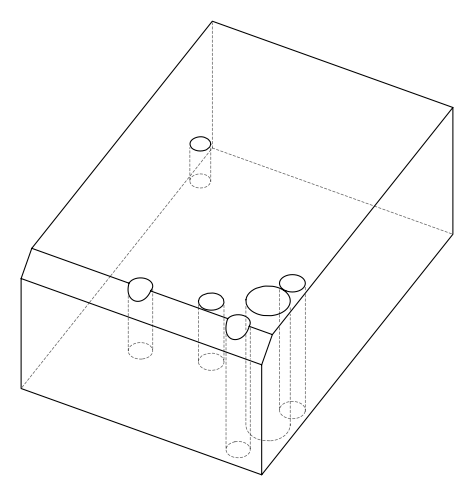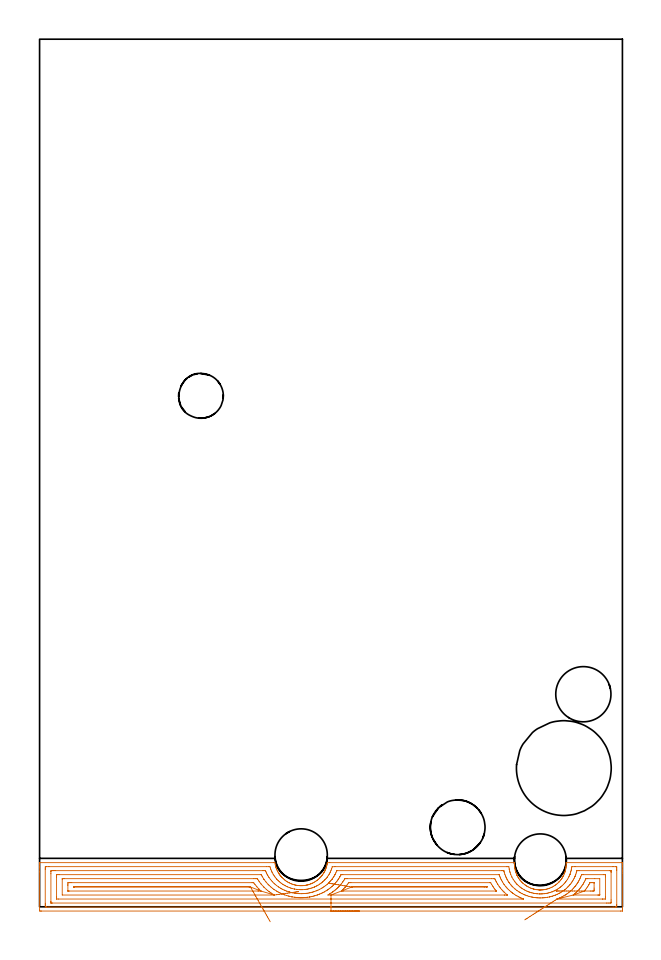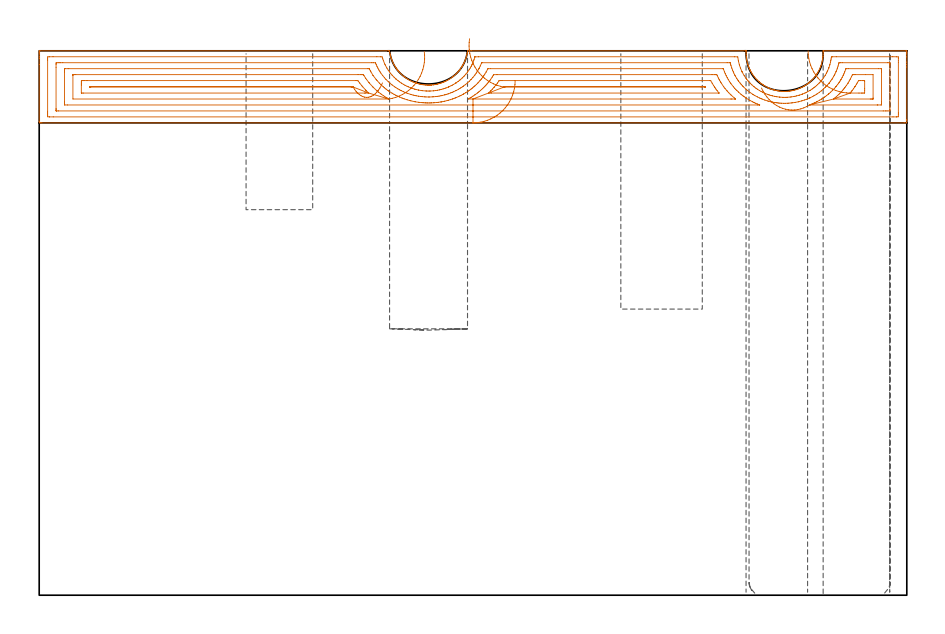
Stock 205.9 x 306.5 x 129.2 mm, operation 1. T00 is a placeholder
(PLAN: 14 operations, 12 tool changes, 24.2 min)
(1 AREA_MILL | FG_CHAMFER_SURFACE | UGT0205_001 | 11.15 min | 30119 mm3)
(2 MILL_THROUGH_HOLE_FROM_SOLID_MATERIAL | STEP1HOLE | NXT0201_007 | Circular | 8.38 min | 113502 mm3)
(3 MILL_BLIND_HOLE_FROM_SOLID_MATERIAL | STEP1POCKET | UGT0201_130 | Spiral | 0.82 min | 7349 mm3)
(4 MILL_BLIND_HOLE_FROM_SOLID_MATERIAL_1 | STEP1POCKET_2 | NXT0201_012 | Spiral | 0.82 min | 17945 mm3)
(5 BORE_BLIND_HOLE | STEP1POCKET | UGT0332_074 | 0.16 min | 4 mm3)
(6 INDEXABLE_INSERT_DRILL_BLIND_HOLE_FROM_SOLID | STEP1POCKET_1 | NXT0302_008 | 0.27 min | 17361 mm3)
(7 SPOT_DRILL | STEP1HOLE_1 | NXT0321_9005460120000 | 0.05 min | 104 mm3)
(8 SPOT_DRILL_1 | STEP1HOLE_2 | NXT0321_9005460120000 | 0.05 min | 179 mm3)
(9 DRILL_BLIND_HOLE_INTO_CENTER | STEP1HOLE_1 | NXT0301_128 | 0.08 min | 1641 mm3)
(10 GUN_DRILL_THROUGH_HOLE | STEP1HOLE_1 | UGT0307_008 | 0.63 min | 10631 mm3)
(11 DRILL_TO_ENLARGE_THROUGH_HOLE | STEP1HOLE_1 | UGT0301_252 | 0.55 min | 20993 mm3)
(12 DRILL_BLIND_HOLE_INTO_CENTER_1 | STEP1HOLE_2 | UGT0301_198 | 0.06 min | 399 mm3)
(13 GUN_DRILL_THROUGH_HOLE_1 | STEP1HOLE_2 | UGT0307_003 | 0.62 min | 4548 mm3)
(14 SPADE_DRILL_TO_ENLARGE_THROUGH_HOLE | STEP1HOLE_2 | UGT0306_010 | 0.55 min | 33427 mm3)
(TOOL UGT0205_001 | Chamfer Mill 20 x 3 x 45 deg. | D20 FL50 Z2)
(TOOL NXT0201_007 | ENDMILL 25mm [R216.25-25050GCK54P 1620] | D25 R3 FL54 Z5)
(TOOL UGT0201_130 | Carbide End Mill 12.0 | D12 FL15 Z4)
(TOOL NXT0201_012 | ENDMILL 16mm [2P460-1600-NA 1630] | D16 FL38 Z6)
(TOOL UGT0332_074 | 15.8 mm Rough Boring Bar | D15.8)
(TOOL NXT0302_008 | Index. Insert Drill 18.5mm [880-D1850L25-05] | D18.5 PA176 FL93 Z2)
(TOOL NXT0321_9005460120000 | NC Spot Drill, 142deg, 12mm, Carbide, Uncoated | D12 PA142 FL30 Z2)
(TOOL NXT0301_128 | Carbide Drill 12mm [861.1-1200-036A1-GP GC34] | D12 PA150 FL37.4 Z2)
(TOOL UGT0307_008 | Gun Drill 11 mm | D11 PA130 FL24 Z1)
(TOOL UGT0301_252 | Twist Drill 18.3 mm | D18.3 PA118 FL135 Z2)
(TOOL UGT0301_198 | Twist Drill 7.9 mm | D7.9 PA118 FL73 Z2)
(TOOL UGT0307_003 | Gun Drill 7 mm | D7 PA130 FL24 Z1)
(TOOL UGT0306_010 | Spade Drill 19.5mm | D19.5 PA132 FL10 Z2)
(OP 1 AREA_MILL)
G17 G21 G94 G90
T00 M6
G54
G17 G0 G90 X112.95 Y-1.5 S1061 M3
G43 Z139.2 H0
Z122.1
G94 G1 X112.912 Z121.228 F250.
X112.798 Z120.364
X112.609 Z119.512
X112.347 Z118.68
X112.013 Z117.874
X111.61 Z117.1
X111.142 Z116.364
X110.61 Z115.672
X110.021 Z115.029
X109.378 Z114.44
X108.686 Z113.908
X107.95 Z113.44
X107.176 Z113.037
X106.37 Z112.703
X105.538 Z112.441
X104.686 Z112.252
X103.822 Z112.138
X102.95 Z112.1
X0.623
X0.281 Y-1.497 Z112.102
X0.01 Y-1.492 Z112.106
X0. Y-1.217 Z112.38
Y12.382 Z125.976
Y13.809 Z127.406
Y14.159 Z127.754
Y14.859 Z128.459
Y15.165 Z128.765
X0.007 Y15.559 Z129.151
X0.01 Y15.597 Z129.188
X0.176 Y15.6 Z129.2
X82.842
X83.118 Y15.596 Z129.19
X83.226 Y15.048 Z128.646
X83.288 Y14.74 Z128.34
X83.354 Y14.474 Z128.073
X83.398 Y14.297 Z127.896
X83.467 Y14.069 Z127.667
X83.531 Y13.858 Z127.454
X83.581 Y13.715 Z127.309
X83.637 Y13.553 Z127.151
X83.642 Y13.539 Z127.137
X83.76 Y13.235 Z126.834
X83.876 Y12.972 Z126.571
X84.093 Y12.527 Z126.126
X84.171 Y12.382 Z125.982
X84.33 Y12.088 Z125.688
X84.484 Y11.832 Z125.431
X84.629 Y11.605 Z125.204
X84.645 Y11.581 Z125.179
X84.709 Y11.493 Z125.089
X84.8 Y11.366 Z124.966
X84.917 Y11.203 Z124.802
X84.927 Y11.19 Z124.789
X85.041 Y11.049 Z124.645
X85.201 Y10.844 Z124.444
X85.219 Y10.822 Z124.422
X85.408 Y10.605 Z124.202
X85.538 Y10.453 Z124.05
X85.666 Y10.32 Z123.917
X86.043 Y9.957 Z123.553
X86.431 Y9.607 Z123.204
X86.667 Y9.42 Z123.018
X86.908 Y9.242 Z122.842
X86.981 Y9.188 Z122.788
X87.324 Y8.954 Z122.553
X87.663 Y8.747 Z122.345
X88.007 Y8.552 Z122.148
X88.046 Y8.531 Z122.128
X88.217 Y8.443 Z122.04
X88.661 Y8.238 Z121.837
X88.745 Y8.204 Z121.803
X89.11 Y8.056 Z121.654
X89.555 Y7.903 Z121.5
X90.003 Y7.771 Z121.369
X90.213 Y7.717 Z121.316
X90.415 Y7.667 Z121.264
X90.654 Y7.618 Z121.217
X90.896 Y7.578 Z121.175
X91.099 Y7.551 Z121.148
X91.342 Y7.518 Z121.117
X91.779 Y7.481 Z121.075
X91.789 Y7.48 Z121.074
X92.176 Y7.464 Z121.056
X92.235 Y7.461 Z121.054
X92.352 Y7.463 Z121.053
X92.682 Z121.059
X92.72 Y7.465 Z121.062
X92.916 Y7.477 Z121.069
X93.071 Y7.484 Z121.08
X93.128 Y7.487 Z121.083
X93.566 Y7.533 Z121.125
X93.575 Y7.534 Z121.126
X93.981 Y7.592 Z121.19
X94.386 Y7.667 Z121.265
X94.46 Y7.684 Z121.281
X94.467 Y7.686 Z121.283
X94.812 Y7.775 Z121.374
X94.915 Y7.802 Z121.401
X95.21 Y7.891 Z121.491
X95.36 Y7.937 Z121.536
X95.801 Y8.1 Z121.695
X95.809 Y8.103 Z121.698
X95.948 Y8.161 Z121.758
X96.081 Y8.217 Z121.814
X96.247 Y8.288 Z121.884
X96.253 Y8.291 Z121.886
X96.538 Y8.427 Z122.027
X96.751 Y8.531 Z122.13
X96.79 Y8.551 Z122.149
X97.146 Y8.753 Z122.349
X97.597 Y9.04 Z122.635
X98.039 Y9.345 Z122.943
X98.154 Y9.435 Z123.034
X98.448 Y9.683 Z123.283
X98.549 Y9.768 Z123.367
X98.817 Y10.012 Z123.61
X98.932 Y10.115 Z123.714
X98.976 Y10.16 Z123.759
X99.132 Y10.319 Z123.918
X99.375 Y10.59 Z124.19
X99.486 Y10.714 Z124.313
X99.524 Y10.76 Z124.359
X99.672 Y10.937 Z124.536
X99.764 Y11.049 Z124.645
X99.825 Y11.12 Z124.719
X99.887 Y11.203 Z124.802
X100.187 Y11.641 Z125.24
X100.332 Y11.874 Z125.472
X100.372 Y11.938 Z125.534
X100.418 Y12.011 Z125.61
X100.466 Y12.087 Z125.686
X100.57 Y12.273 Z125.872
X100.631 Y12.382 Z125.978
X100.718 Y12.535 Z126.135
X100.761 Y12.626 Z126.226
X100.854 Y12.826 Z126.422
X100.923 Y12.973 Z126.569
X101.107 Y13.412 Z127.01
X101.163 Y13.564 Z127.164
X101.268 Y13.856 Z127.455
X101.36 Y14.159 Z127.758
X101.402 Y14.297 Z127.896
X101.513 Y14.74 Z128.34
X101.577 Y15.048 Z128.645
X101.611 Y15.208 Z128.808
X101.663 Y15.499 Z129.098
X101.681 Y15.594 Z129.192
X102.503 Y15.6 Z129.2
X167.742
X167.757 Y15.595 Z129.194
X167.764 Y15.592 Z129.191
X167.756 Y15.173 Z128.772
X167.764 Y14.741 Z128.339
X167.792 Y14.298 Z127.896
X167.807 Y14.159 Z127.756
X167.841 Y13.856 Z127.455
X167.881 Y13.606 Z127.206
X167.913 Y13.412 Z127.012
X168.007 Y12.971 Z126.571
X168.126 Y12.528 Z126.127
X168.189 Y12.331 Z125.931
X168.267 Y12.088 Z125.686
X168.416 Y11.693 Z125.289
X168.499 Y11.493 Z125.089
X168.579 Y11.3 Z124.899
X168.625 Y11.203 Z124.803
X168.636 Y11.182 Z124.782
X168.706 Y11.049 Z124.645
X168.749 Y10.965 Z124.563
X168.856 Y10.758 Z124.357
X168.989 Y10.523 Z124.123
X169.105 Y10.319 Z123.918
X169.283 Y10.038 Z123.638
X169.472 Y9.763 Z123.363
X169.687 Y9.482 Z123.082
X169.723 Y9.434 Z123.034
X170.036 Y9.062 Z122.661
X170.365 Y8.702 Z122.298
X170.516 Y8.552 Z122.148
X170.721 Y8.364 Z121.964
X170.866 Y8.235 Z121.831
X170.881 Y8.221 Z121.817
X171.258 Y7.904 Z121.502
X171.573 Y7.667 Z121.265
X171.608 Y7.642 Z121.24
X171.764 Y7.537 Z121.132
X171.858 Y7.472 Z121.069
X171.925 Y7.429 Z121.027
X172.15 Y7.286 Z120.883
X172.594 Y7.038 Z120.635
X173.043 Y6.806 Z120.404
X173.094 Y6.783 Z120.38
X173.105 Y6.779 Z120.376
X173.513 Y6.608 Z120.207
X173.917 Y6.458 Z120.055
X173.936 Y6.45 Z120.048
X174.381 Y6.311 Z119.909
X174.445 Y6.295 Z119.891
X174.535 Y6.272 Z119.867
X174.829 Y6.195 Z119.791
X174.892 Y6.183 Z119.777
X174.986 Y6.161 Z119.761
X175.031 Y6.152 Z119.752
X175.275 Y6.103 Z119.701
X175.395 Y6.085 Z119.682
X175.722 Y6.036 Z119.629
X176.168 Y5.989 Z119.583
X176.369 Y5.979 Z119.569
X176.499 Y5.97 Z119.563
X176.615 Y5.965 Z119.555
X176.679 Z119.552
X176.825 Y5.963 Z119.553
X176.846
X177.062 Y5.962 Z119.551
X177.14 Y5.966 Z119.553
X177.423 Y5.976 Z119.571
X177.508 Y5.98 Z119.574
X177.573 Y5.986 Z119.58
X177.955 Y6.02 Z119.617
X178.156 Y6.048 Z119.646
X178.401 Y6.083 Z119.68
X178.848 Y6.169 Z119.766
X179.009 Y6.209 Z119.804
X179.294 Y6.278 Z119.874
X179.651 Y6.384 Z119.982
X179.742 Y6.411 Z120.008
X180.187 Y6.568 Z120.167
X180.702 Y6.783 Z120.38
X180.86 Y6.86 Z120.459
X181.08 Y6.968 Z120.566
X181.53 Y7.219 Z120.817
X181.595 Y7.259 Z120.856
X181.973 Y7.491 Z121.089
X182.227 Y7.666 Z121.265
X182.488 Y7.865 Z121.463
X182.551 Y7.913 Z121.51
X182.582 Y7.939 Z121.536
X182.865 Y8.168 Z121.768
X182.935 Y8.233 Z121.833
X183.276 Y8.551 Z122.149
X183.382 Y8.661 Z122.257
X183.517 Y8.8 Z122.4
X183.543 Y8.827 Z122.427
X183.758 Y9.052 Z122.649
X184.075 Y9.435 Z123.033
X184.276 Y9.703 Z123.303
X184.372 Y9.833 Z123.433
X184.465 Y9.968 Z123.568
X184.595 Y10.16 Z123.756
X184.651 Y10.241 Z123.839
X184.699 Y10.319 Z123.918
X184.722 Y10.361 Z123.961
X184.743 Y10.398 Z123.998
X184.858 Y10.605 Z124.201
X184.944 Y10.758 Z124.356
X185.17 Y11.203 Z124.802
X185.363 Y11.643 Z125.242
X185.421 Y11.792 Z125.391
X185.478 Y11.938 Z125.533
X185.544 Y12.106 Z125.704
X185.616 Y12.34 Z125.939
X185.677 Y12.536 Z126.136
X185.793 Y12.971 Z126.571
X185.887 Y13.412 Z127.012
X185.909 Y13.545 Z127.145
X185.959 Y13.856 Z127.455
X185.993 Y14.159 Z127.757
X186.008 Y14.298 Z127.897
X186.035 Y14.74 Z128.34
X186.043 Y15.261 Z128.86
X186.038 Y15.538 Z129.137
X186.046 Y15.595 Z129.194
X186.063 Y15.6 Z129.2
X205.724
X205.89 Y15.597 Z129.188
X205.893 Y15.559 Z129.151
X205.9 Y15.165 Z128.765
Y14.859 Z128.459
Y14.159 Z127.754
Y12.921 Z126.518
Y12.382 Z125.976
Y11.763 Z125.358
Y-0.678 Z112.919
X205.898 Y-0.948 Z112.65
X205.892 Y-1.492 Z112.106
X205.827 Y-1.494 Z112.103
X205.277 Y-1.5 Z112.1
X102.95
Y-0.086 Z113.514
X3.331
X2.436 Y-0.085 Z113.515
X2.41 Y-0.084 Z113.516
X2.01 Y-0.059 Z113.541
X2.003 Y0.346 Z113.946
X2.001 Y0.829 Z114.429
X2. Y1.237 Z114.837
X2.001 Y13.271 Z126.871
X2.002 Y13.676 Z127.276
X2.01 Y14.159 Z127.759
X2.385 Y14.184 Z127.784
X2.41 Y14.185 Z127.785
X3.277 Y14.186 Z127.786
X80.134
X81.029 Y14.185 Z127.785
X81.055 Y14.183 Z127.783
X81.391 Y14.159 Z127.759
X81.545 Y13.672 Z127.272
X81.686 Y13.271 Z126.871
X81.948 Y12.597 Z126.197
X82.05 Y12.382 Z125.982
X82.144 Y12.187 Z125.787
X82.525 Y11.493 Z125.093
X82.842 Y10.984 Z124.584
X83.115 Y10.605 Z124.205
X83.388 Y10.254 Z123.854
X83.736 Y9.831 Z123.431
X83.842 Y9.716 Z123.316
X84.234 Y9.319 Z122.919
X84.629 Y8.94 Z122.54
X84.689 Y8.887 Z122.487
X84.758 Y8.827 Z122.427
X85.18 Y8.483 Z122.083
X85.523 Y8.23 Z121.83
X85.946 Y7.939 Z121.539
X86.417 Y7.649 Z121.249
X86.8 Y7.431 Z121.031
X87.31 Y7.18 Z120.78
X87.593 Y7.05 Z120.65
X88.204 Y6.802 Z120.402
X88.682 Y6.637 Z120.237
X89.098 Y6.508 Z120.108
X89.25 Y6.464 Z120.064
X89.371 Y6.433 Z120.033
X89.992 Y6.285 Z119.885
X90.048 Y6.273 Z119.873
X90.719 Y6.161 Z119.761
X90.885 Y6.14 Z119.74
X90.91 Y6.137 Z119.737
X91.779 Y6.066 Z119.666
X91.881 Y6.06 Z119.66
X92.285 Y6.05 Z119.65
X92.673 Y6.052 Z119.652
X92.78 Y6.055 Z119.655
X93.566 Y6.104 Z119.704
X93.619 Y6.109 Z119.709
X94.083 Y6.161 Z119.761
X94.492 Y6.224 Z119.824
X94.531 Y6.232 Z119.832
X94.982 Y6.323 Z119.923
X95.354 Y6.416 Z120.016
X95.852 Y6.554 Z120.154
X96.247 Y6.677 Z120.277
X96.522 Y6.777 Z120.377
X97.141 Y7.017 Z120.617
X97.164 Y7.027 Z120.627
X97.217 Y7.05 Z120.65
X97.767 Y7.317 Z120.917
X98.035 Y7.451 Z121.051
X98.347 Y7.628 Z121.228
X98.858 Y7.939 Z121.539
X98.912 Y7.972 Z121.572
X98.928 Y7.983 Z121.583
X99.425 Y8.334 Z121.934
X99.822 Y8.645 Z122.245
X99.922 Y8.728 Z122.328
X100.037 Y8.827 Z122.427
X100.391 Y9.15 Z122.75
X100.716 Y9.459 Z123.059
X100.841 Y9.591 Z123.191
X100.954 Y9.716 Z123.316
X101.257 Y10.067 Z123.667
X101.609 Y10.485 Z124.085
X101.661 Y10.553 Z124.153
X101.696 Y10.605 Z124.205
X102.017 Y11.088 Z124.688
X102.274 Y11.493 Z125.093
X102.36 Y11.636 Z125.236
X102.503 Y11.887 Z125.487
X102.669 Y12.217 Z125.817
X102.745 Y12.382 Z125.982
X102.941 Y12.835 Z126.435
X103.111 Y13.271 Z126.871
X103.186 Y13.48 Z127.08
X103.397 Y14.153 Z127.753
X103.399 Y14.157 Z127.757
X103.401 Y14.159 Z127.759
X104.265 Y14.185 Z127.785
X104.291
X165.035
X165.061
X165.791 Y14.159 Z127.759
X165.917 Y13.308 Z126.908
X165.924 Y13.271 Z126.871
X165.955 Y13.111 Z126.711
X166.14 Y12.382 Z125.982
X166.208 Y12.13 Z125.73
X166.431 Y11.493 Z125.093
X166.762 Y10.691 Z124.291
X166.806 Y10.605 Z124.205
X166.849 Y10.522 Z124.122
X167.306 Y9.716 Z123.316
X167.742 Y9.064 Z122.664
X167.925 Y8.827 Z122.427
X168.247 Y8.436 Z122.036
X168.636 Y7.989 Z121.589
X168.686 Y7.939 Z121.539
X169.12 Y7.528 Z121.128
X169.53 Y7.16 Z120.76
X169.569 Y7.127 Z120.727
X169.666 Y7.05 Z120.65
X170.095 Y6.723 Z120.323
X170.423 Y6.494 Z120.094
X170.95 Y6.161 Z119.761
X171.317 Y5.956 Z119.556
X171.76 Y5.721 Z119.321
X172.211 Y5.516 Z119.116
X172.816 Y5.273 Z118.873
X173.105 Y5.169 Z118.769
X173.262 Y5.116 Z118.716
X173.702 Y4.987 Z118.587
X173.998 Y4.91 Z118.51
X174.472 Y4.801 Z118.401
X174.892 Y4.721 Z118.321
X175.049 Y4.697 Z118.297
X175.67 Y4.615 Z118.215
X175.786 Y4.603 Z118.203
X176.508 Y4.554 Z118.154
X176.679 Y4.551 Z118.151
X177.046 Y4.549 Z118.149
X177.395 Y4.561 Z118.161
X177.573 Y4.57 Z118.17
X178.225 Y4.624 Z118.224
X178.467 Y4.656 Z118.256
X179.003 Y4.739 Z118.339
X179.36 Y4.808 Z118.408
X179.739 Y4.896 Z118.496
X180.254 Y5.035 Z118.635
X180.438 Y5.09 Z118.69
X180.993 Y5.273 Z118.873
X181.124 Y5.32 Z118.92
X181.148 Y5.329 Z118.929
X181.734 Y5.578 Z119.178
X182.041 Y5.726 Z119.326
X182.331 Y5.873 Z119.473
X182.855 Y6.161 Z119.761
X182.917 Y6.197 Z119.797
X182.935 Y6.209 Z119.809
X183.447 Y6.541 Z120.141
X183.829 Y6.813 Z120.413
X183.964 Y6.916 Z120.516
X184.132 Y7.05 Z120.65
X184.452 Y7.319 Z120.919
X184.722 Y7.569 Z121.169
X185.095 Y7.939 Z121.539
X185.35 Y8.203 Z121.803
X185.616 Y8.501 Z122.101
X185.763 Y8.681 Z122.281
X185.875 Y8.827 Z122.427
X186.144 Y9.192 Z122.792
X186.509 Y9.716 Z123.316
X186.823 Y10.293 Z123.893
X186.981 Y10.605 Z124.205
X187.116 Y10.89 Z124.49
X187.379 Y11.493 Z125.093
X187.386 Y11.51 Z125.11
X187.404 Y11.555 Z125.155
X187.605 Y12.182 Z125.782
X187.661 Y12.382 Z125.982
X187.788 Y12.888 Z126.488
X187.867 Y13.271 Z126.871
X187.93 Y13.636 Z127.236
X188.009 Y14.159 Z127.759
X188.273 Y14.183 Z127.783
X188.297 Y14.184 Z127.784
X189.164 Y14.186 Z127.786
X202.569
X203.464 Y14.185 Z127.785
X203.49 Y14.184 Z127.784
X203.89 Y14.159 Z127.759
X203.897 Y13.754 Z127.354
X203.899 Y13.271 Z126.871
X203.9 Y12.863 Z126.463
X203.899 Y0.829 Z114.429
X203.898 Y0.424 Z114.024
X203.89 Y-0.059 Z113.541
X203.515 Y-0.084 Z113.516
X203.49 Y-0.085 Z113.515
X202.623 Y-0.086 Z113.514
X102.95
Y1.328 Z114.928
X4.589 Y1.329 Z114.929
X4.197 Y1.331 Z114.931
X4.067 Y1.333 Z114.933
X4.024 Y1.335 Z114.935
X4.01 Y1.346 Z114.946
X4.007 Y1.391 Z114.991
X4.003 Y1.522 Z115.122
X4.001 Y1.718 Z115.318
X4. Y1.914 Z115.514
Y11.69 Z125.29
X4.002 Y12.382 Z125.982
X4.003 Y12.575 Z126.175
X4.011 Y12.765 Z126.365
X4.197 Y12.767 Z126.367
X4.7 Y12.77 Z126.37
X5.091 Y12.771 Z126.371
X5.593 Y12.772 Z126.372
X78.876 Y12.771 Z126.371
X79.267 Y12.769 Z126.369
X79.776 Y12.765 Z126.365
X79.792 Y12.756 Z126.356
X79.813 Y12.728 Z126.328
X79.961 Y12.382 Z125.982
X80.161 Y11.921 Z125.521
X80.383 Y11.493 Z125.093
X80.626 Y11.031 Z124.631
X80.89 Y10.605 Z124.205
X81.055 Y10.348 Z123.948
X81.524 Y9.716 Z123.316
X81.948 Y9.198 Z122.798
X82.28 Y8.827 Z122.427
X82.842 Y8.276 Z121.876
X83.209 Y7.939 Z121.539
X83.736 Y7.505 Z121.105
X84.369 Y7.05 Z120.65
X84.629 Y6.874 Z120.474
X85.112 Y6.571 Z120.171
X85.523 Y6.342 Z119.942
X85.876 Y6.161 Z119.761
X86.417 Y5.904 Z119.504
X86.873 Y5.708 Z119.308
X87.31 Y5.537 Z119.137
X88.087 Y5.273 Z118.873
X88.204 Y5.237 Z118.837
X88.256 Y5.222 Z118.822
X88.749 Y5.091 Z118.691
X89.098 Y5.007 Z118.607
X89.446 Y4.927 Z118.527
X89.992 Y4.835 Z118.435
X90.51 Y4.757 Z118.357
X90.885 Y4.72 Z118.32
X91.494 Y4.667 Z118.267
X91.779 Y4.65 Z118.25
X92.418 Y4.637 Z118.237
X92.673 Y4.639 Z118.239
X93.281 Y4.668 Z118.268
X93.566 Y4.687 Z118.287
X94.105 Y4.737 Z118.337
X94.46 Y4.779 Z118.379
X94.891 Y4.844 Z118.444
X95.354 Y4.93 Z118.53
X95.64 Y4.988 Z118.588
X96.247 Y5.141 Z118.741
X96.352 Y5.169 Z118.769
X96.718 Y5.273 Z118.873
X97.038 Y5.375 Z118.975
X97.141 Y5.41 Z119.01
X97.687 Y5.618 Z119.218
X98.035 Y5.757 Z119.357
X98.321 Y5.877 Z119.477
X98.928 Y6.157 Z119.757
X98.937 Y6.161 Z119.761
X99.508 Y6.474 Z120.074
X99.822 Y6.66 Z120.26
X100.063 Y6.811 Z120.411
X100.434 Y7.05 Z120.65
X100.601 Y7.164 Z120.764
X100.716 Y7.245 Z120.845
X101.11 Y7.546 Z121.146
X101.609 Y7.948 Z121.548
X102.066 Y8.373 Z121.973
X102.503 Y8.798 Z122.398
X102.517 Y8.813 Z122.413
X102.53 Y8.827 Z122.427
X102.93 Y9.291 Z122.891
X103.291 Y9.716 Z123.316
X103.339 Y9.774 Z123.374
X103.397 Y9.849 Z123.449
X103.703 Y10.3 Z123.9
X103.904 Y10.605 Z124.205
X104.052 Y10.841 Z124.441
X104.291 Y11.237 Z124.837
X104.381 Y11.403 Z125.003
X104.427 Y11.493 Z125.093
X104.671 Y12.003 Z125.603
X105.004 Y12.754 Z126.354
X105.018 Y12.765 Z126.365
X105.038 Y12.767 Z126.367
X105.086 Y12.77 Z126.37
X105.184 Y12.771 Z126.371
X163.274
X163.779 Y12.768 Z126.368
X163.982 Y12.765 Z126.365
X164. Y12.76 Z126.36
X164.017 Y12.702 Z126.302
X164.08 Y12.469 Z126.069
X164.168 Y12.113 Z125.713
X164.374 Y11.493 Z125.093
X164.556 Y10.991 Z124.591
X164.718 Y10.605 Z124.205
X164.823 Y10.36 Z123.96
X165.061 Y9.873 Z123.473
X165.147 Y9.716 Z123.316
X165.253 Y9.525 Z123.125
X165.548 Y9.037 Z122.637
X165.683 Y8.827 Z122.427
X165.791 Y8.664 Z122.264
X165.955 Y8.428 Z122.028
X166.342 Y7.939 Z121.539
X166.572 Y7.663 Z121.263
X166.849 Y7.343 Z120.943
X166.991 Y7.192 Z120.792
X167.133 Y7.05 Z120.65
X167.742 Y6.479 Z120.079
X167.913 Y6.331 Z119.931
X168.115 Y6.161 Z119.761
X168.636 Y5.755 Z119.355
X169.35 Y5.273 Z118.873
X169.53 Y5.159 Z118.759
X169.82 Y4.984 Z118.584
X170.423 Y4.665 Z118.265
X171.005 Y4.384 Z117.984
X171.317 Y4.248 Z117.848
X171.552 Y4.151 Z117.751
X172.211 Y3.906 Z117.506
X172.914 Y3.685 Z117.285
X173.105 Y3.634 Z117.234
X173.658 Y3.495 Z117.095
X173.998 Y3.422 Z117.022
X174.09 Y3.404 Z117.004
X174.535 Y3.328 Z116.928
X174.892 Y3.277 Z116.877
X175.146 Y3.243 Z116.843
X175.49 Y3.205 Z116.805
X175.786 Y3.182 Z116.782
X176.123 Y3.16 Z116.76
X176.679 Y3.137 Z116.737
X177.042 Y3.135 Z116.735
X177.573 Y3.153 Z116.753
X177.897 Y3.173 Z116.773
X178.467 Y3.221 Z116.821
X178.714 Y3.25 Z116.85
X179.36 Y3.345 Z116.945
X179.489 Y3.367 Z116.967
X180.148 Y3.495 Z117.095
X180.234 Y3.515 Z117.115
X180.254 Y3.52 Z117.12
X180.936 Y3.705 Z117.305
X181.148 Y3.767 Z117.367
X181.614 Y3.921 Z117.521
X182.041 Y4.069 Z117.669
X182.267 Y4.159 Z117.759
X182.819 Y4.384 Z117.984
X182.899 Y4.42 Z118.02
X182.935 Y4.438 Z118.038
X183.491 Y4.72 Z118.32
X183.829 Y4.906 Z118.506
X184.063 Y5.04 Z118.64
X184.451 Y5.273 Z118.873
X184.617 Y5.377 Z118.977
X184.722 Y5.447 Z119.047
X185.142 Y5.744 Z119.344
X185.616 Y6.096 Z119.696
X185.652 Y6.125 Z119.725
X185.695 Y6.161 Z119.761
X186.128 Y6.541 Z120.141
X186.51 Y6.9 Z120.5
X186.659 Y7.05 Z120.65
X187.023 Y7.428 Z121.028
X187.404 Y7.857 Z121.457
X187.441 Y7.902 Z121.502
X187.469 Y7.939 Z121.539
X187.823 Y8.411 Z122.011
X188.121 Y8.827 Z122.427
X188.193 Y8.931 Z122.531
X188.297 Y9.088 Z122.688
X188.527 Y9.488 Z123.088
X188.651 Y9.716 Z123.316
X188.835 Y10.07 Z123.67
X189.089 Y10.605 Z124.205
X189.121 Y10.674 Z124.274
X189.191 Y10.84 Z124.44
X189.371 Y11.315 Z124.915
X189.431 Y11.493 Z125.093
X189.589 Y11.987 Z125.587
X189.697 Y12.382 Z125.982
X189.78 Y12.685 Z126.285
X189.802 Y12.761 Z126.361
X189.889 Y12.765 Z126.365
X190.085 Y12.768 Z126.368
X190.587 Y12.771 Z126.371
X201.311
X201.703 Y12.769 Z126.369
X201.833 Y12.767 Z126.367
X201.876 Y12.765 Z126.365
X201.89 Y12.754 Z126.354
X201.893 Y12.709 Z126.309
X201.897 Y12.578 Z126.178
X201.899 Y12.382 Z125.982
X201.9 Y12.186 Z125.786
Y2.41 Z116.01
X201.898 Y1.718 Z115.318
X201.897 Y1.525 Z115.125
X201.889 Y1.336 Z114.936
X201.703 Y1.333 Z114.933
X201.2 Y1.33 Z114.93
X200.809 Y1.329 Z114.929
X200.307 Y1.328 Z114.928
X102.95
Y2.743 Z116.343
X6.741
X6.089 Y2.748 Z116.348
X6.019 Y2.749 Z116.349
X6.01 Y2.84 Z116.44
X6.006 Y3.054 Z116.654
X6. Y3.48 Z117.08
Y10.59 Z124.19
X6.006 Y11.041 Z124.641
X6.01 Y11.259 Z124.859
X6.022 Y11.351 Z124.951
X6.126 Y11.353 Z124.953
X6.879 Y11.357 Z124.957
X7.015
X77.995
X78.184 Y11.355 Z124.955
X78.278 Y11.353 Z124.953
X78.298 Y11.351 Z124.951
X78.319 Y11.335 Z124.935
X78.374 Y11.246 Z124.846
X78.599 Y10.829 Z124.429
X78.724 Y10.605 Z124.205
X79.234 Y9.749 Z123.349
X79.256 Y9.716 Z123.316
X79.267 Y9.7 Z123.3
X79.941 Y8.827 Z122.427
X80.161 Y8.558 Z122.158
X80.721 Y7.939 Z121.539
X81.055 Y7.611 Z121.211
X81.653 Y7.05 Z120.65
X81.948 Y6.803 Z120.403
X82.307 Y6.515 Z120.115
X82.787 Y6.161 Z119.761
X82.842 Y6.122 Z119.722
X82.98 Y6.024 Z119.624
X83.736 Y5.55 Z119.15
X84.213 Y5.273 Z118.873
X84.629 Y5.054 Z118.654
X85.068 Y4.837 Z118.437
X85.523 Y4.634 Z118.234
X86.12 Y4.384 Z117.984
X86.417 Y4.271 Z117.871
X86.596 Y4.206 Z117.806
X87.31 Y3.976 Z117.576
X87.889 Y3.809 Z117.409
X88.204 Y3.728 Z117.328
X89.061 Y3.532 Z117.132
X89.098 Y3.525 Z117.125
X89.272 Y3.495 Z117.095
X89.992 Y3.384 Z116.984
X90.122 Y3.366 Z116.966
X90.272 Y3.35 Z116.95
X90.885 Y3.292 Z116.892
X91.109 Y3.273 Z116.873
X91.568 Y3.244 Z116.844
X91.779 Y3.234 Z116.834
X92.051 Y3.225 Z116.825
X92.259 Y3.224 Z116.824
X92.673
X92.938 Y3.231 Z116.831
X93.14 Y3.24 Z116.84
X93.566 Y3.265 Z116.865
X93.783 Y3.28 Z116.88
X94.316 Y3.326 Z116.926
X94.46 Y3.34 Z116.94
X94.6 Y3.356 Z116.956
X94.741 Y3.375 Z116.975
X95.354 Y3.462 Z117.062
X95.382 Y3.467 Z117.067
X95.54 Y3.495 Z117.095
X96.129 Y3.613 Z117.213
X96.247 Y3.64 Z117.24
X96.842 Y3.793 Z117.393
X97.141 Y3.874 Z117.474
X97.538 Y3.989 Z117.589
X98.035 Y4.147 Z117.747
X98.21 Y4.21 Z117.81
X98.68 Y4.384 Z117.984
X98.857 Y4.455 Z118.055
X98.928 Y4.484 Z118.084
X99.48 Y4.724 Z118.324
X99.822 Y4.884 Z118.484
X100.085 Y5.012 Z118.612
X100.592 Y5.273 Z118.873
X100.672 Y5.316 Z118.916
X100.716 Y5.341 Z118.941
X101.227 Y5.653 Z119.253
X101.609 Y5.893 Z119.493
X101.772 Y6. Z119.6
X102.008 Y6.161 Z119.761
X102.294 Y6.369 Z119.969
X102.503 Y6.526 Z120.126
X102.795 Y6.76 Z120.36
X103.146 Y7.05 Z120.65
X103.28 Y7.166 Z120.766
X103.397 Y7.271 Z120.871
X103.74 Y7.598 Z121.198
X104.088 Y7.939 Z121.539
X104.188 Y8.041 Z121.641
X104.291 Y8.152 Z121.752
X104.605 Y8.515 Z122.115
X104.87 Y8.827 Z122.427
X105.011 Y8.999 Z122.599
X105.184 Y9.219 Z122.819
X105.389 Y9.512 Z123.112
X105.526 Y9.716 Z123.316
X105.742 Y10.05 Z123.65
X106.078 Y10.59 Z124.19
X106.083 Y10.599 Z124.199
X106.396 Y11.177 Z124.777
X106.46 Y11.292 Z124.892
X106.505 Y11.35 Z124.95
X107.109 Y11.357 Z124.957
X162.191
X162.286 Y11.355 Z124.955
X162.332 Y11.353 Z124.953
X162.348 Y11.351 Z124.951
X162.38 Y11.281 Z124.881
X162.632 Y10.605 Z124.205
X162.803 Y10.184 Z123.784
X163.025 Y9.716 Z123.316
X163.274 Y9.227 Z122.827
X163.507 Y8.827 Z122.427
X163.85 Y8.255 Z121.855
X164.065 Y7.939 Z121.539
X164.168 Y7.792 Z121.392
X164.761 Y7.05 Z120.65
X165.061 Y6.7 Z120.3
X165.321 Y6.415 Z120.015
X165.576 Y6.161 Z119.761
X165.955 Y5.809 Z119.409
X166.559 Y5.273 Z118.873
X166.849 Y5.039 Z118.639
X167.053 Y4.884 Z118.484
X167.28 Y4.715 Z118.315
X167.709 Y4.418 Z118.018
X167.742 Y4.395 Z117.995
X167.759 Y4.384 Z117.984
X168.298 Y4.047 Z117.647
X168.636 Y3.85 Z117.45
X169.295 Y3.495 Z117.095
X169.53 Y3.377 Z116.977
X169.762 Y3.265 Z116.865
X170.03 Y3.148 Z116.748
X170.423 Y2.979 Z116.579
X170.983 Y2.752 Z116.352
X170.987 Y2.749 Z116.349
X170.979 Y2.747 Z116.347
X170.918 Y2.744 Z116.344
X170.834 Y2.743 Z116.343
X170.423
X102.95
Y4.157 Z117.757
X101.836 Y4.158 Z117.758
X102.216 Y4.384 Z117.984
X102.395 Y4.492 Z118.092
X102.503 Y4.559 Z118.159
X102.938 Y4.84 Z118.44
X103.397 Y5.141 Z118.741
X103.475 Y5.195 Z118.795
X103.581 Y5.273 Z118.873
X103.983 Y5.578 Z119.178
X104.291 Y5.818 Z119.418
X104.479 Y5.974 Z119.574
X104.701 Y6.161 Z119.761
X104.956 Y6.389 Z119.989
X105.184 Y6.597 Z120.197
X105.415 Y6.82 Z120.42
X105.647 Y7.05 Z120.65
X105.858 Y7.269 Z120.869
X106.078 Y7.506 Z121.106
X106.28 Y7.738 Z121.338
X106.45 Y7.939 Z121.539
X106.684 Y8.224 Z121.824
X106.972 Y8.583 Z122.183
X107.074 Y8.726 Z122.326
X107.143 Y8.827 Z122.427
X107.497 Y9.35 Z122.95
X107.725 Y9.716 Z123.316
X107.779 Y9.802 Z123.402
X107.865 Y9.936 Z123.536
X108.532 Y9.942 Z123.542
X108.759
X159.699 Y9.943 Z123.543
X160.367 Y9.94 Z123.54
X160.593 Y9.937 Z123.537
X160.809 Y9.931 Z123.531
X160.912 Y9.716 Z123.316
X161.199 Y9.113 Z122.713
X161.351 Y8.827 Z122.427
X161.487 Y8.575 Z122.175
X161.725 Y8.175 Z121.775
X161.873 Y7.939 Z121.539
X162.38 Y7.154 Z120.754
X162.459 Y7.05 Z120.65
X162.74 Y6.692 Z120.292
X163.18 Y6.161 Z119.761
X163.274 Y6.051 Z119.651
X163.648 Y5.64 Z119.24
X164.017 Y5.273 Z118.873
X164.168 Y5.129 Z118.729
X164.995 Y4.384 Z117.984
X165.061 Y4.326 Z117.926
X165.237 Y4.176 Z117.776
X165.184 Y4.163 Z117.763
X165.162 Y4.161 Z117.761
X165.061 Y4.159 Z117.759
X164.396 Y4.157 Z117.757
X164.168
X102.95
X106.634 Y5.578 Z119.178
X106.641 Y5.601 Z119.201
X107.092 Y6.042 Z119.642
X107.21 Y6.161 Z119.761
X107.531 Y6.494 Z120.094
X107.865 Y6.859 Z120.459
X107.955 Y6.961 Z120.561
X108.031 Y7.05 Z120.65
X108.358 Y7.449 Z121.049
X108.757 Y7.94 Z121.54
X109.124 Y8.465 Z122.065
X109.156 Y8.507 Z122.107
X109.175 Y8.522 Z122.122
X109.208 Y8.524 Z122.124
X109.356 Y8.527 Z122.127
X109.653 Y8.529 Z122.129
X109.953
X159.102 Y8.528 Z122.128
X159.251 Y8.527 Z122.127
X159.324 Y8.524 Z122.124
X159.356 Y8.522 Z122.122
X159.374 Y8.504 Z122.104
X159.699 Y7.926 Z121.526
X160.036 Y7.379 Z120.979
X160.244 Y7.05 Z120.65
X160.381 Y6.839 Z120.439
X160.593 Y6.525 Z120.125
X160.873 Y6.161 Z119.761
X161.284 Y5.641 Z119.241
X161.327 Y5.581 Z119.181
X161.328 Y5.576 Z119.176
X161.322 Y5.575 Z119.175
X161.271 Y5.572 Z119.172
X161.186 Y5.571 Z119.171
X107.302
X106.972 Y5.573 Z119.173
X106.667 Y5.576 Z119.176
X106.634 Y5.578 Z119.178
X110.314 Y6.999 Z120.599
X110.325 Y7.016 Z120.616
X110.351 Y7.05 Z120.65
X110.386 Y7.087 Z120.687
X110.42 Y7.108 Z120.708
X110.484 Y7.112 Z120.712
X110.546 Y7.113 Z120.713
X111.375 Y7.115 Z120.715
X157.848 Y7.114 Z120.714
X157.912 Y7.112 Z120.712
X157.976 Y7.108 Z120.708
X158.008 Y7.105 Z120.705
X158.022 Y7.086 Z120.686
X158.046 Y7.05 Z120.65
X158.066 Y7.008 Z120.608
X158.072 Y6.992 Z120.592
X158.041 Y6.99 Z120.59
X157.976 Y6.987 Z120.587
X157.912 Y6.986 Z120.586
X157.083 Y6.985 Z120.585
X110.546 Y6.986 Z120.586
X110.481 Y6.987 Z120.587
X110.353 Y6.992 Z120.592
X110.314 Y6.999 Z120.599
X109.471 Y7.136 Z120.775
X108.646 Y7.271 Z121.025
X107.846 Y7.401 Z121.347
X107.076 Y7.527 Z121.738
X106.343 Y7.647 Z122.196
X105.652 Y7.759 Z122.716
X105.009 Y7.864 Z123.296
X104.418 Y7.961 Z123.93
X103.884 Y8.048 Z124.615
X103.41 Y8.125 Z125.343
X103.002 Y8.192 Z126.111
X102.66 Y8.248 Z126.912
X102.389 Y8.292 Z127.74
X102.19 Y8.324 Z128.589
X102.065 Y8.345 Z129.452
X102.015 Y8.353 Z130.323
X102.04 Y8.349 Z131.195
X102.139 Y8.333 Z132.061
G0 X91.38 Y5.349 Z129.046
G1 X91.461 Y5.361 Z128.177
X91.468 Y5.362 Z127.305
X91.399 Y5.352 Z126.435
X91.255 Y5.332 Z125.575
X91.038 Y5.301 Z124.731
X90.749 Y5.261 Z123.909
X90.39 Y5.21 Z123.115
X89.963 Y5.15 Z122.357
X89.473 Y5.081 Z121.638
X88.923 Y5.004 Z120.966
X88.317 Y4.918 Z120.344
X87.659 Y4.826 Z119.778
X86.955 Y4.727 Z119.273
X86.21 Y4.622 Z118.831
X85.43 Y4.512 Z118.456
X84.621 Y4.398 Z118.152
X83.788 Y4.281 Z117.919
X82.938 Y4.162 Z117.762
X82.889 Y4.157 Z117.757
X8.001
Y9.716 Z123.316
X8.004 Y9.881 Z123.481
X8.007 Y9.922 Z123.522
X8.01 Y9.936 Z123.536
X8.057 Y9.938 Z123.538
X8.209 Y9.941 Z123.541
X8.438 Y9.943 Z123.543
X8.666
X75.693
X76.359 Y9.942 Z123.542
X76.586 Y9.94 Z123.54
X76.814 Y9.936 Z123.536
X76.939 Y9.924 Z123.524
X76.989 Y9.849 Z123.449
X77.075 Y9.716 Z123.316
X77.48 Y9.079 Z122.679
X77.665 Y8.827 Z122.427
X78.225 Y8.086 Z121.686
X78.347 Y7.939 Z121.539
X78.374 Y7.907 Z121.507
X79.161 Y7.05 Z120.65
X79.267 Y6.94 Z120.54
X80.093 Y6.161 Z119.761
X80.161 Y6.1 Z119.7
X80.531 Y5.793 Z119.393
X81.055 Y5.395 Z118.995
X81.223 Y5.273 Z118.873
X81.651 Y4.976 Z118.576
X81.948 Y4.784 Z118.384
X82.585 Y4.384 Z117.984
X82.842 Y4.227 Z117.827
X82.917 Y4.177 Z117.777
X82.938 Y4.162 Z117.762
X78.192 Y5.577 Z119.177
X78.158 Y5.575 Z119.175
X78.072 Y5.573 Z119.173
X77.48 Y5.571 Z119.171
X77.18
X10.453
X10.152 Y5.572 Z119.172
X10.063 Y5.575 Z119.175
X10.02 Y5.578 Z119.178
X10.009 Y5.581 Z119.181
X10.007 Y5.592 Z119.192
X10.001 Y5.722 Z119.322
X10. Y7.501 Z121.101
X10.002 Y7.939 Z121.539
X10.008 Y8.382 Z121.982
X10.018 Y8.522 Z122.122
X10.157 Y8.524 Z122.124
X10.453 Y8.527 Z122.127
X10.754 Y8.529 Z122.129
X11.347
X75.099
X75.396 Y8.527 Z122.127
X75.544 Y8.524 Z122.124
X75.612 Y8.522 Z122.122
X75.693 Y8.426 Z122.026
X76.07 Y7.939 Z121.539
X76.586 Y7.277 Z120.877
X76.783 Y7.05 Z120.65
X77.48 Y6.274 Z119.874
X77.536 Y6.217 Z119.817
X77.591 Y6.161 Z119.761
X78.192 Y5.577 Z119.177
X74.503 Y6.999 Z120.599
X74.425 Y6.992 Z120.592
X74.165 Y6.987 Z120.587
X74.035 Y6.986 Z120.586
X12.241 Y6.985 Z120.585
X12.176 Y6.986 Z120.586
X12.046 Y6.99 Z120.59
X12.014 Y6.992 Z120.592
X12.009 Y6.998 Z120.598
X12.005 Y7.016 Z120.616
Y7.05 Z120.65
X12.01 Y7.103 Z120.703
X12.111 Y7.11 Z120.71
X12.177 Y7.113 Z120.713
X12.241 Y7.114 Z120.714
X13.069 Y7.115 Z120.715
X73.97
X74.1 Y7.113 Z120.713
X74.36 Y7.109 Z120.709
X74.419 Y7.106 Z120.706
X74.427 Y7.101 Z120.701
X74.443 Y7.085 Z120.685
X74.47 Y7.05 Z120.65
X74.496 Y7.012 Z120.612
X74.503 Y6.999 Z120.599
X74.841 Y6.405 Z120.056
X75.2 Y5.773 Z119.574
X75.579 Y5.106 Z119.158
X75.974 Y4.411 Z118.81
X76.383 Y3.692 Z118.533
X76.802 Y2.954 Z118.329
X77.228 Y2.204 Z118.2
X77.658 Y1.447 Z118.147
X78.089 Y0.688 Z118.17
X78.517 Y-0.065 Z118.268
X78.939 Y-0.808 Z118.442
X79.353 Y-1.536 Z118.69
X79.753 Y-2.242 Z119.01
X80.139 Y-2.92 Z119.399
X80.507 Y-3.567 Z119.854
X80.853 Y-4.177 Z120.373
X81.176 Y-4.745 Z120.951
X81.473 Y-5.267 Z121.584
G0 Z139.2
X171.402 Y-4.602
Z120.373
G1 X171.779 Y-4.358 Z119.625
X172.21 Y-4.081 Z118.918
X172.69 Y-3.771 Z118.26
X173.217 Y-3.431 Z117.653
X173.787 Y-3.064 Z117.104
X174.394 Y-2.672 Z116.615
X175.035 Y-2.258 Z116.192
X175.705 Y-1.827 Z115.836
X176.398 Y-1.38 Z115.552
X177.109 Y-0.921 Z115.34
X177.833 Y-0.454 Z115.203
X178.564 Y0.018 Z115.142
X179.297 Y0.49 Z115.156
X180.026 Y0.961 Z115.247
X180.746 Y1.425 Z115.413
X181.451 Y1.88 Z115.652
X182.136 Y2.321 Z115.964
X182.795 Y2.746 Z116.346
X183.433 Y3. Z116.6
X183.623 Y3.079 Z116.679
X183.829 Y3.168 Z116.768
X184.053 Y3.272 Z116.872
X184.518 Y3.495 Z117.095
X184.653 Y3.564 Z117.164
X184.722 Y3.601 Z117.201
X185.223 Y3.886 Z117.486
X185.616 Y4.117 Z117.717
X185.782 Y4.219 Z117.819
X186.041 Y4.384 Z117.984
X186.319 Y4.574 Z118.174
X186.51 Y4.708 Z118.308
X186.832 Y4.952 Z118.552
X187.248 Y5.273 Z118.873
X187.333 Y5.343 Z118.943
X187.404 Y5.403 Z119.003
X187.803 Y5.764 Z119.364
X188.224 Y6.161 Z119.761
X188.297 Y6.233 Z119.833
X188.696 Y6.653 Z120.253
X189.049 Y7.05 Z120.65
X189.114 Y7.126 Z120.726
X189.191 Y7.219 Z120.819
X189.501 Y7.63 Z121.23
X189.728 Y7.939 Z121.539
X189.875 Y8.147 Z121.747
X190.085 Y8.453 Z122.053
X190.226 Y8.687 Z122.287
X190.307 Y8.827 Z122.427
X190.544 Y9.259 Z122.859
X190.779 Y9.716 Z123.316
X190.845 Y9.849 Z123.449
X190.978 Y10.135 Z123.735
X191.117 Y10.467 Z124.067
X191.171 Y10.605 Z124.205
X191.436 Y11.306 Z124.906
X191.454 Y11.35 Z124.95
X192.009 Y11.357 Z124.957
X199.159
X199.811 Y11.352 Z124.952
X199.881 Y11.351 Z124.951
X199.89 Y11.26 Z124.86
X199.894 Y11.047 Z124.647
X199.9 Y10.62 Z124.22
Y3.51 Z117.11
X199.894 Y3.059 Z116.659
X199.89 Y2.841 Z116.441
X199.878 Y2.749 Z116.349
X199.774 Y2.747 Z116.347
X199.021 Y2.743 Z116.343
X198.885
X182.935
X182.797 Y2.744 Z116.344
X182.795 Y2.746 Z116.346
X188.525 Y4.157 Z117.757
X188.801 Y4.384 Z117.984
X189.011 Y4.563 Z118.163
X189.191 Y4.72 Z118.32
X189.478 Y4.987 Z118.587
X189.781 Y5.273 Z118.873
X189.934 Y5.423 Z119.023
X190.085 Y5.575 Z119.175
X190.369 Y5.878 Z119.478
X190.621 Y6.161 Z119.761
X190.786 Y6.353 Z119.953
X190.978 Y6.584 Z120.184
X191.181 Y6.848 Z120.448
X191.331 Y7.05 Z120.65
X191.556 Y7.364 Z120.964
X191.872 Y7.813 Z121.413
X191.921 Y7.89 Z121.49
X191.95 Y7.939 Z121.539
X192.246 Y8.456 Z122.056
X192.451 Y8.827 Z122.427
X192.559 Y9.033 Z122.633
X192.766 Y9.449 Z123.049
X192.969 Y9.887 Z123.487
X192.989 Y9.924 Z123.524
X193. Y9.936 Z123.536
X193.051 Y9.938 Z123.538
X193.202 Y9.941 Z123.541
X193.431 Y9.943 Z123.543
X193.659
X196.112
X197.899
Y4.384 Z117.984
X197.896 Y4.219 Z117.819
X197.893 Y4.178 Z117.778
X197.89 Y4.164 Z117.764
X197.843 Y4.162 Z117.762
X197.691 Y4.159 Z117.759
X197.462 Y4.157 Z117.757
X197.234
X188.526
X192.464 Y5.573 Z119.173
X192.655 Y5.807 Z119.407
X192.766 Y5.944 Z119.544
X192.86 Y6.067 Z119.667
X192.93 Y6.161 Z119.761
X193.236 Y6.582 Z120.182
X193.571 Y7.05 Z120.65
X193.607 Y7.102 Z120.702
X193.659 Y7.18 Z120.78
X193.945 Y7.655 Z121.255
X194.11 Y7.939 Z121.539
X194.423 Y8.488 Z122.088
X194.448 Y8.522 Z122.122
X194.48 Y8.524 Z122.124
X194.553 Y8.526 Z122.126
X194.854 Y8.528 Z122.128
X195.447 Y8.529 Z122.129
X195.748 Y8.528 Z122.128
X195.837 Y8.525 Z122.125
X195.88 Y8.522 Z122.122
X195.891 Y8.519 Z122.119
X195.893 Y8.508 Z122.108
X195.899 Y8.378 Z121.978
X195.9 Y6.6 Z120.2
X195.898 Y6.161 Z119.761
X195.892 Y5.718 Z119.318
X195.882 Y5.578 Z119.178
X195.743 Y5.576 Z119.176
X195.447 Y5.573 Z119.173
X195.146 Y5.571 Z119.171
X194.553
X192.465 Y5.572 Z119.172
X191.593 Y5.573 Z119.211
X190.729 Y5.575 Z119.326
X189.877 Y5.576 Z119.517
X189.046 Y5.577 Z119.78
X188.24 Y5.579 Z120.116
X187.467 Y5.58 Z120.52
X186.732 Y5.581 Z120.99
X186.041 Y5.582 Z121.522
X185.399 Y5.583 Z122.112
X184.81 Y5.584 Z122.756
X184.28 Y5.585 Z123.449
X183.813 Y5.586 Z124.186
X183.411 Y5.587 Z124.96
X183.079 Z125.767
X182.818 Y5.588 Z126.599
X182.63 Z127.451
X182.518 Z128.317
X182.481 Z129.188
G0 Z139.2
M5
M2
